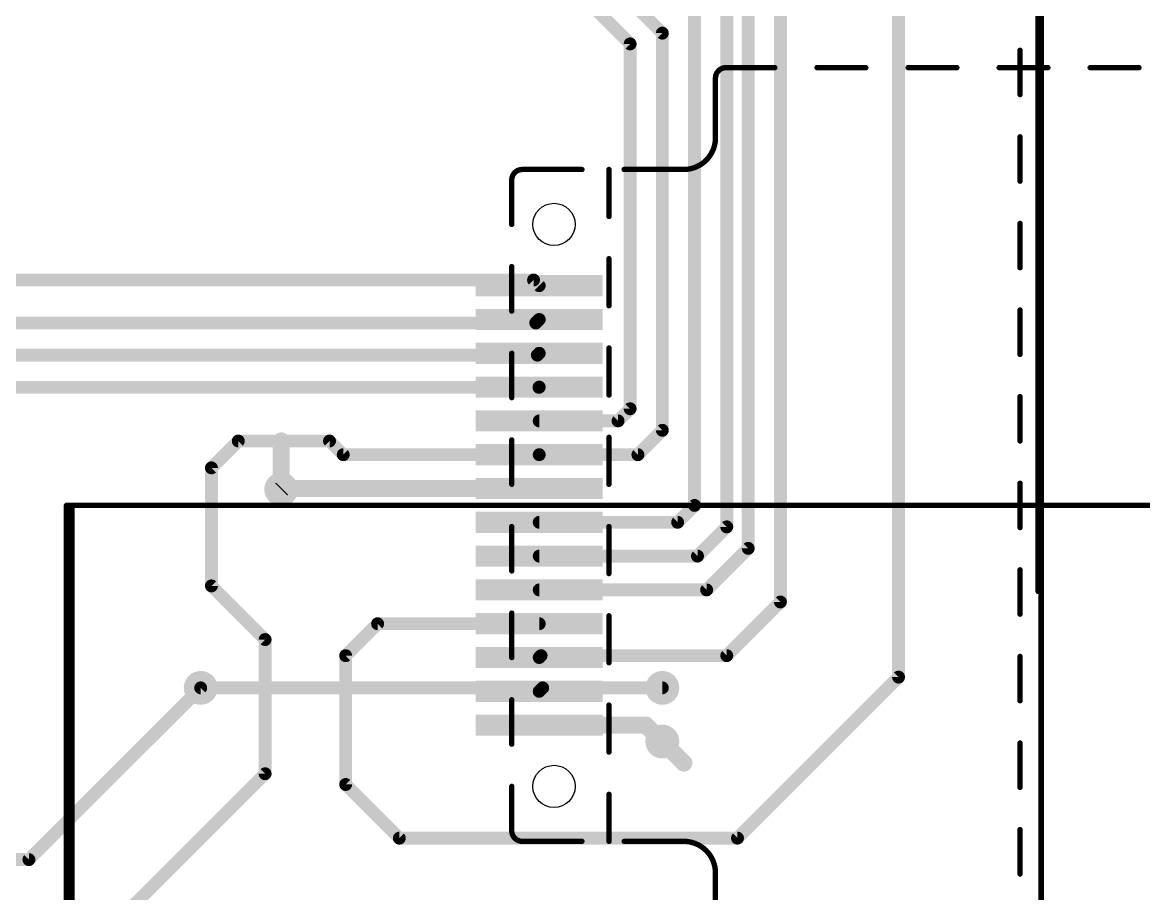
# Model space of a CAD drawing. Extents: x -30 to 87, y -20 to 77.
# Drawn here: x 32.23 to 58.76, y 17.99 to 38.61 of the extents above; entities that cross this region are included whole.
import ezdxf

# ---------------------------------------------------------------- set-up
doc = ezdxf.new("R2010")
doc.units = 0
for name, color, linetype in [('1', 12, 'CONTINUOUS'), ('16', 132, 'CONTINUOUS'), ('18', 110, 'CONTINUOUS'), ('20', 40, 'CONTINUOUS'), ('23', 53, 'CONTINUOUS'), ('47', 253, 'CONTINUOUS'), ('51', 253, 'CONTINUOUS')]:
    doc.layers.add(name, color=color, linetype=linetype)

# ---------------------------------------------------------------- blocks, each defined once
blk = doc.blocks.new('RECT')
blk.add_solid([(-0.5, -0.5), (0.5, -0.5), (-0.5, 0.5), (0.5, 0.5)])
blk = doc.blocks.new('ROUNDV')
at = {"const_width": 0.5}
blk.add_lwpolyline([(0, -0.25, 1), (0, 0.25, 1), (0, -0.25)], format="xyb", dxfattribs=at)

msp = doc.modelspace()

# ---------------------------------------------------------------- linework, layer by layer
at = {"layer": '1'}
for points, const_width in [([(52.959, 23.114), (52.959, 42.164)], 0.3048), ([(50.165, 24.892), (50.165, 41.91)], 0.3048), ([(47.371, 38.354), (44.45, 41.275)], 0.3048), ([(49.403, 26.162), (49.403, 41.148)], 0.3048), ([(46.609, 38.1), (44.323, 40.386)], 0.3048), ([(48.895, 26.67), (48.895, 39.37)], 0.3048), ([(48.133, 27.178), (48.133, 38.862)], 0.3048), ([(47.371, 28.956), (47.371, 38.354)], 0.3048), ([(46.609, 29.464), (46.609, 38.1)], 0.3048), ([(25.146, 32.512), (44.324, 32.512)], 0.3048), ([(44.324, 32.512), (44.458, 32.378)], 0.3048), ([(26.67, 31.496), (44.376, 31.496)], 0.3048), ([(44.376, 31.496), (44.458, 31.578)], 0.3048), ([(28.194, 30.734), (44.414, 30.734)], 0.3048), ([(44.414, 30.734), (44.458, 30.778)], 0.3048), ([(29.464, 29.972), (44.452, 29.972)], 0.3048), ([(44.452, 29.972), (44.458, 29.978)], 0.3048), ([(46.323, 29.178), (46.609, 29.464)], 0.3048), ([(44.458, 29.178), (46.323, 29.178)], 0.3048), ([(46.793, 28.378), (47.371, 28.956)], 0.3048), ([(37.338, 28.702), (36.703, 28.067)], 0.3048), ([(39.497, 28.702), (37.338, 28.702)], 0.3048), ([(39.821, 28.378), (39.497, 28.702)], 0.3048), ([(44.458, 28.378), (39.821, 28.378)], 0.3048), ([(44.458, 28.378), (46.793, 28.378)], 0.3048), ([(36.703, 28.067), (36.703, 25.273)], 0.3048), ([(38.373, 27.578), (38.354, 27.559)], 0.4064), ([(44.458, 27.578), (38.373, 27.578)], 0.4064), ([(47.733, 26.778), (48.133, 27.178)], 0.3048), ([(44.458, 26.778), (47.733, 26.778)], 0.3048), ([(48.203, 25.978), (48.895, 26.67)], 0.3048), ([(48.419, 25.178), (49.403, 26.162)], 0.3048), ([(44.458, 25.978), (48.203, 25.978)], 0.3048), ([(36.703, 25.273), (37.973, 24.003)], 0.3048), ([(44.458, 25.178), (48.419, 25.178)], 0.3048), ([(50.165, 24.892), (48.895, 23.622)], 0.3048), ([(40.634, 24.378), (39.878, 23.622)], 0.3048), ([(44.458, 24.378), (40.634, 24.378)], 0.3048), ([(37.973, 24.003), (37.973, 20.828)], 0.3048), ([(39.878, 23.622), (39.878, 20.574)], 0.3048), ([(44.502, 23.622), (44.458, 23.578)], 0.3048), ([(48.895, 23.622), (44.502, 23.622)], 0.3048), ([(49.149, 19.304), (52.959, 23.114)], 0.3048), ([(32.385, 18.796), (36.449, 22.86)], 0.3048), ([(44.458, 22.778), (44.54, 22.86)], 0.3048), ([(44.54, 22.86), (47.371, 22.86)], 0.3048), ([(44.458, 21.978), (46.983, 21.978)], 0.4064), ([(46.983, 21.978), (47.371, 21.59)], 0.4064), ([(37.973, 20.828), (32.639, 15.494)], 0.3048), ([(39.878, 20.574), (41.148, 19.304)], 0.3048), ([(41.148, 19.304), (49.149, 19.304)], 0.3048), ([(4.318, 18.796), (32.385, 18.796)], 0.3048)]:
    msp.add_lwpolyline(points, dxfattribs=dict(at, const_width=const_width))
for points, const_width in [([(47.4472, 38.354, 1), (47.2948, 38.354)], 0.1524), ([(47.3171, 38.3001, 1), (47.4249, 38.4079)], 0.1524), ([(46.6852, 38.1, 1), (46.5328, 38.1)], 0.1524), ([(46.5551, 38.0461, 1), (46.6629, 38.1539)], 0.1524), ([(44.3779, 32.5659, 1), (44.2701, 32.4581)], 0.1524), ([(44.324, 32.4358, 1), (44.324, 32.5882)], 0.1524), ([(44.4041, 32.3241, 1), (44.5119, 32.4319)], 0.1524), ([(44.3221, 31.5499, 1), (44.4299, 31.4421)], 0.1524), ([(44.376, 31.4198, 1), (44.376, 31.5722)], 0.1524), ([(44.5119, 31.5241, 1), (44.4041, 31.6319)], 0.1524), ([(44.3601, 30.7879, 1), (44.4679, 30.6801)], 0.1524), ([(44.5119, 30.7241, 1), (44.4041, 30.8319)], 0.1524), ([(44.414, 30.6578, 1), (44.414, 30.8102)], 0.1524), ([(44.3981, 30.0259, 1), (44.5059, 29.9181)], 0.1524), ([(44.5119, 29.9241, 1), (44.4041, 30.0319)], 0.1524), ([(44.452, 29.8958, 1), (44.452, 30.0482)], 0.1524), ([(46.5328, 29.464, 1), (46.6852, 29.464)], 0.1524), ([(46.6629, 29.4101, 1), (46.5551, 29.5179)], 0.1524), ([(44.458, 29.2542, 1), (44.458, 29.1018)], 0.1524), ([(46.2691, 29.2319, 1), (46.3769, 29.1241)], 0.1524), ([(46.323, 29.1018, 1), (46.323, 29.2542)], 0.1524), ([(47.2948, 28.956, 1), (47.4472, 28.956)], 0.1524), ([(47.4249, 28.9021, 1), (47.3171, 29.0099)], 0.1524), ([(37.338, 28.7782, 1), (37.338, 28.6258)], 0.1524), ([(37.3919, 28.6481, 1), (37.2841, 28.7559)], 0.1524), ([(39.5509, 28.7559, 1), (39.4431, 28.6481)], 0.1524), ([(39.497, 28.6258, 1), (39.497, 28.7782)], 0.1524), ([(39.821, 28.4542, 1), (39.821, 28.3018)], 0.1524), ([(39.7671, 28.3241, 1), (39.8749, 28.4319)], 0.1524), ([(44.458, 28.4542, 1), (44.458, 28.3018)], 0.1524), ([(44.458, 28.3018, 1), (44.458, 28.4542)], 0.1524), ([(46.7391, 28.4319, 1), (46.8469, 28.3241)], 0.1524), ([(46.793, 28.3018, 1), (46.793, 28.4542)], 0.1524), ([(36.7792, 28.067, 1), (36.6268, 28.067)], 0.1524), ([(36.6491, 28.1209, 1), (36.7569, 28.0131)], 0.1524), ([(38.2822, 27.6308, 1), (38.4258, 27.4872)], 0.2032), ([(38.373, 27.6796, 1), (38.373, 27.4764)], 0.2032), ([(38.4448, 27.5062, 1), (38.3012, 27.6498)], 0.2032), ([(44.458, 27.4764, 1), (44.458, 27.6796)], 0.2032), ([(48.1869, 27.1241, 1), (48.0791, 27.2319)], 0.1524), ([(48.0568, 27.178, 1), (48.2092, 27.178)], 0.1524), ([(44.458, 26.8542, 1), (44.458, 26.7018)], 0.1524), ([(47.6791, 26.8319, 1), (47.7869, 26.7241)], 0.1524), ([(47.733, 26.7018, 1), (47.733, 26.8542)], 0.1524), ([(48.9489, 26.6161, 1), (48.8411, 26.7239)], 0.1524), ([(48.8188, 26.67, 1), (48.9712, 26.67)], 0.1524), ([(49.4569, 26.1081, 1), (49.3491, 26.2159)], 0.1524), ([(44.458, 26.0542, 1), (44.458, 25.9018)], 0.1524), ([(48.1491, 26.0319, 1), (48.2569, 25.9241)], 0.1524), ([(48.203, 25.9018, 1), (48.203, 26.0542)], 0.1524), ([(49.3268, 26.162, 1), (49.4792, 26.162)], 0.1524), ([(36.7569, 25.3269, 1), (36.6491, 25.2191)], 0.1524), ([(36.6268, 25.273, 1), (36.7792, 25.273)], 0.1524), ([(44.458, 25.2542, 1), (44.458, 25.1018)], 0.1524), ([(48.3651, 25.2319, 1), (48.4729, 25.1241)], 0.1524), ([(48.419, 25.1018, 1), (48.419, 25.2542)], 0.1524), ([(50.0888, 24.892, 1), (50.2412, 24.892)], 0.1524), ([(50.2189, 24.8381, 1), (50.1111, 24.9459)], 0.1524), ([(40.634, 24.4542, 1), (40.634, 24.3018)], 0.1524), ([(40.6879, 24.3241, 1), (40.5801, 24.4319)], 0.1524), ([(44.458, 24.3018, 1), (44.458, 24.4542)], 0.1524), ([(38.0492, 24.003, 1), (37.8968, 24.003)], 0.1524), ([(37.9191, 23.9491, 1), (38.0269, 24.0569)], 0.1524), ([(39.9542, 23.622, 1), (39.8018, 23.622)], 0.1524), ([(39.8241, 23.6759, 1), (39.9319, 23.5681)], 0.1524), ([(44.4041, 23.6319, 1), (44.5119, 23.5241)], 0.1524), ([(44.502, 23.6982, 1), (44.502, 23.5458)], 0.1524), ([(44.5559, 23.5681, 1), (44.4481, 23.6759)], 0.1524), ([(48.8411, 23.6759, 1), (48.9489, 23.5681)], 0.1524), ([(48.895, 23.5458, 1), (48.895, 23.6982)], 0.1524), ([(52.8828, 23.114, 1), (53.0352, 23.114)], 0.1524), ([(53.0129, 23.0601, 1), (52.9051, 23.1679)], 0.1524), ([(36.5029, 22.8061, 1), (36.3951, 22.9139)], 0.1524), ([(44.4041, 22.8319, 1), (44.5119, 22.7241)], 0.1524), ([(44.54, 22.9362, 1), (44.54, 22.7838)], 0.1524), ([(44.5939, 22.8061, 1), (44.4861, 22.9139)], 0.1524), ([(47.371, 22.7838, 1), (47.371, 22.9362)], 0.1524), ([(44.458, 22.0796, 1), (44.458, 21.8764)], 0.2032), ([(47.0548, 22.0498, 1), (46.9112, 21.9062)], 0.2032), ([(46.983, 21.8764, 1), (46.983, 22.0796)], 0.2032), ([(47.2992, 21.5182, 1), (47.4428, 21.6618)], 0.2032), ([(38.0269, 20.7741, 1), (37.9191, 20.8819)], 0.1524), ([(37.8968, 20.828, 1), (38.0492, 20.828)], 0.1524), ([(39.9319, 20.6279, 1), (39.8241, 20.5201)], 0.1524), ([(39.8018, 20.574, 1), (39.9542, 20.574)], 0.1524), ([(41.148, 19.3802, 1), (41.148, 19.2278)], 0.1524), ([(41.0941, 19.2501, 1), (41.2019, 19.3579)], 0.1524), ([(49.0951, 19.3579, 1), (49.2029, 19.2501)], 0.1524), ([(49.149, 19.2278, 1), (49.149, 19.3802)], 0.1524), ([(32.3311, 18.8499, 1), (32.4389, 18.7421)], 0.1524), ([(32.385, 18.7198, 1), (32.385, 18.8722)], 0.1524)]:
    msp.add_lwpolyline(points, format="xyb", dxfattribs=dict(at, const_width=const_width))
at = {"layer": '16'}
for points, const_width in [([(38.354, 27.559), (38.354, 28.702)], 0.4064), ([(36.449, 22.86), (47.371, 22.86)], 0.3048), ([(47.371, 21.59), (47.879, 21.082)], 0.4064)]:
    msp.add_lwpolyline(points, dxfattribs=dict(at, const_width=const_width))
for points, const_width in [([(38.4556, 28.702, 1), (38.2524, 28.702)], 0.2032), ([(38.2524, 27.559, 1), (38.4556, 27.559)], 0.2032), ([(36.449, 22.9362, 1), (36.449, 22.7838)], 0.1524), ([(47.371, 22.7838, 1), (47.371, 22.9362)], 0.1524), ([(47.4428, 21.6618, 1), (47.2992, 21.5182)], 0.2032), ([(47.8072, 21.0102, 1), (47.9508, 21.1538)], 0.2032)]:
    msp.add_lwpolyline(points, format="xyb", dxfattribs=dict(at, const_width=const_width))
at = {"layer": '20'}
for centre in [(44.808, 33.828), (44.808, 20.528)]:
    msp.add_circle(centre, 0.5, dxfattribs=at)
at = {"layer": '23'}
msp.add_point((33.274, 27.178), dxfattribs=at)
at = {"layer": '47', "const_width": 0.13}
for points in [[(56.261, 25.146), (56.261, 59.481)], [(33.274, 27.178), (33.274, -13.126)], [(33.274, 27.178), (87.167, 27.178)], [(33.274, 27.178), (78.912, 27.178)], [(33.401, 27.178), (33.401, -7.538)]]:
    msp.add_lwpolyline(points, dxfattribs=at)
at = {"layer": '47', "const_width": 0.065}
for points in [[(33.3065, 27.178, 1), (33.2415, 27.178)], [(33.274, 27.2105, 1), (33.274, 27.1455)], [(33.274, 27.2105, 1), (33.274, 27.1455)], [(33.4335, 27.178, 1), (33.3685, 27.178)], [(56.2285, 25.146, 1), (56.2935, 25.146)]]:
    msp.add_lwpolyline(points, format="xyb", dxfattribs=at)
at = {"layer": '51', "const_width": 0.127}
for points in [[(56.334, 44.598), (56.334, 9.758)], [(55.834, 37.9498), (55.834, 36.9004)], [(50.0317, 37.538), (48.878, 37.538)], [(52.1854, 37.538), (51.0317, 37.538)], [(54.3391, 37.538), (53.1854, 37.538)], [(56.4929, 37.538), (55.3391, 37.538)], [(58.6466, 37.538), (57.4929, 37.538)], [(48.628, 37.288), (48.628, 35.878)], [(55.834, 35.9004), (55.834, 34.8509)], [(44.058, 35.128), (45.468, 35.128)], [(46.108, 35.128), (46.108, 34.0155)], [(46.468, 35.128), (47.878, 35.128)], [(43.808, 34.878), (43.808, 33.828)], [(55.834, 33.8509), (55.834, 32.8015)], [(46.108, 33.0155), (46.108, 31.903)], [(43.808, 32.828), (43.808, 31.778)], [(55.834, 31.8015), (55.834, 30.7521)], [(43.808, 30.778), (43.808, 29.728)], [(46.108, 30.903), (46.108, 29.7905)], [(55.834, 29.7521), (55.834, 28.7027)], [(43.808, 28.728), (43.808, 27.678)], [(46.108, 28.7905), (46.108, 27.678)], [(55.834, 27.7027), (55.834, 26.6533)], [(43.808, 26.678), (43.808, 25.628)], [(46.108, 26.678), (46.108, 25.5655)], [(55.834, 25.6533), (55.834, 24.6039)], [(43.808, 24.628), (43.808, 23.578)], [(46.108, 24.5655), (46.108, 23.453)], [(55.834, 23.6039), (55.834, 22.5545)], [(43.808, 22.578), (43.808, 21.528)], [(46.108, 22.453), (46.108, 21.3405)], [(55.834, 21.5545), (55.834, 20.5051)], [(43.808, 20.528), (43.808, 19.478)], [(46.108, 20.3405), (46.108, 19.228)], [(55.834, 19.5051), (55.834, 18.4556)], [(44.058, 19.228), (45.468, 19.228)], [(46.468, 19.228), (47.878, 19.228)], [(48.628, 18.488), (48.628, 18.478)], [(48.628, 18.478), (48.628, 17.068)]]:
    msp.add_lwpolyline(points, dxfattribs=at)
at = {"layer": '51'}
for points, const_width in [([(55.8658, 37.9498, 1), (55.8023, 37.9498)], 0.0635), ([(48.878, 37.538, 0.4142), (48.628, 37.288)], 0.127), ([(48.878, 37.5698, 1), (48.878, 37.5063)], 0.0635), ([(48.878, 37.5063, 1), (48.878, 37.5698)], 0.0635), ([(50.0317, 37.5063, 1), (50.0317, 37.5698)], 0.0635), ([(51.0317, 37.5698, 1), (51.0317, 37.5063)], 0.0635), ([(52.1854, 37.5063, 1), (52.1854, 37.5698)], 0.0635), ([(53.1854, 37.5698, 1), (53.1854, 37.5063)], 0.0635), ([(54.3391, 37.5063, 1), (54.3391, 37.5698)], 0.0635), ([(55.3391, 37.5698, 1), (55.3391, 37.5063)], 0.0635), ([(56.4929, 37.5063, 1), (56.4929, 37.5698)], 0.0635), ([(57.4929, 37.5698, 1), (57.4929, 37.5063)], 0.0635), ([(58.6466, 37.5063, 1), (58.6466, 37.5698)], 0.0635), ([(48.6598, 37.288, 1), (48.5962, 37.288)], 0.0635), ([(48.5962, 37.288, 1), (48.6598, 37.288)], 0.0635), ([(55.8023, 36.9004, 1), (55.8658, 36.9004)], 0.0635), ([(47.878, 35.128, 0.4142), (48.628, 35.878)], 0.127), ([(48.6598, 35.878, 1), (48.5962, 35.878)], 0.0635), ([(48.5962, 35.878, 1), (48.6598, 35.878)], 0.0635), ([(55.8658, 35.9004, 1), (55.8023, 35.9004)], 0.0635), ([(44.058, 35.128, 0.4142), (43.808, 34.878)], 0.127), ([(44.058, 35.1598, 1), (44.058, 35.0962)], 0.0635), ([(44.058, 35.0962, 1), (44.058, 35.1598)], 0.0635), ([(45.468, 35.0962, 1), (45.468, 35.1598)], 0.0635), ([(46.1398, 35.128, 1), (46.0763, 35.128)], 0.0635), ([(46.468, 35.1598, 1), (46.468, 35.0962)], 0.0635), ([(47.878, 35.1598, 1), (47.878, 35.0962)], 0.0635), ([(47.878, 35.0962, 1), (47.878, 35.1598)], 0.0635), ([(43.8398, 34.878, 1), (43.7762, 34.878)], 0.0635), ([(43.7762, 34.878, 1), (43.8398, 34.878)], 0.0635), ([(55.8023, 34.8509, 1), (55.8658, 34.8509)], 0.0635), ([(46.0763, 34.0155, 1), (46.1398, 34.0155)], 0.0635), ([(43.7762, 33.828, 1), (43.8398, 33.828)], 0.0635), ([(55.8658, 33.8509, 1), (55.8023, 33.8509)], 0.0635), ([(46.1398, 33.0155, 1), (46.0763, 33.0155)], 0.0635), ([(43.8398, 32.828, 1), (43.7762, 32.828)], 0.0635), ([(55.8023, 32.8015, 1), (55.8658, 32.8015)], 0.0635), ([(46.0763, 31.903, 1), (46.1398, 31.903)], 0.0635), ([(55.8658, 31.8015, 1), (55.8023, 31.8015)], 0.0635), ([(43.7762, 31.778, 1), (43.8398, 31.778)], 0.0635), ([(43.8398, 30.778, 1), (43.7762, 30.778)], 0.0635), ([(46.1398, 30.903, 1), (46.0763, 30.903)], 0.0635), ([(55.8023, 30.7521, 1), (55.8658, 30.7521)], 0.0635), ([(43.7762, 29.728, 1), (43.8398, 29.728)], 0.0635), ([(46.0763, 29.7905, 1), (46.1398, 29.7905)], 0.0635), ([(55.8658, 29.7521, 1), (55.8023, 29.7521)], 0.0635), ([(43.8398, 28.728, 1), (43.7762, 28.728)], 0.0635), ([(46.1398, 28.7905, 1), (46.0763, 28.7905)], 0.0635), ([(55.8023, 28.7027, 1), (55.8658, 28.7027)], 0.0635), ([(43.7762, 27.678, 1), (43.8398, 27.678)], 0.0635), ([(46.0763, 27.678, 1), (46.1398, 27.678)], 0.0635), ([(55.8658, 27.7027, 1), (55.8023, 27.7027)], 0.0635), ([(43.8398, 26.678, 1), (43.7762, 26.678)], 0.0635), ([(46.1398, 26.678, 1), (46.0763, 26.678)], 0.0635), ([(55.8023, 26.6533, 1), (55.8658, 26.6533)], 0.0635), ([(43.7762, 25.628, 1), (43.8398, 25.628)], 0.0635), ([(46.0763, 25.5655, 1), (46.1398, 25.5655)], 0.0635), ([(55.8658, 25.6533, 1), (55.8023, 25.6533)], 0.0635), ([(43.8398, 24.628, 1), (43.7762, 24.628)], 0.0635), ([(46.1398, 24.5655, 1), (46.0763, 24.5655)], 0.0635), ([(55.8023, 24.6039, 1), (55.8658, 24.6039)], 0.0635), ([(43.7762, 23.578, 1), (43.8398, 23.578)], 0.0635), ([(55.8658, 23.6039, 1), (55.8023, 23.6039)], 0.0635), ([(46.0763, 23.453, 1), (46.1398, 23.453)], 0.0635), ([(43.8398, 22.578, 1), (43.7762, 22.578)], 0.0635), ([(55.8023, 22.5545, 1), (55.8658, 22.5545)], 0.0635), ([(46.1398, 22.453, 1), (46.0763, 22.453)], 0.0635), ([(43.7762, 21.528, 1), (43.8398, 21.528)], 0.0635), ([(55.8658, 21.5545, 1), (55.8023, 21.5545)], 0.0635), ([(46.0763, 21.3405, 1), (46.1398, 21.3405)], 0.0635), ([(43.8398, 20.528, 1), (43.7762, 20.528)], 0.0635), ([(55.8023, 20.5051, 1), (55.8658, 20.5051)], 0.0635), ([(46.1398, 20.3405, 1), (46.0763, 20.3405)], 0.0635), ([(43.808, 19.478, 0.4142), (44.058, 19.228)], 0.127), ([(43.8398, 19.478, 1), (43.7762, 19.478)], 0.0635), ([(43.7762, 19.478, 1), (43.8398, 19.478)], 0.0635), ([(55.8658, 19.5051, 1), (55.8023, 19.5051)], 0.0635), ([(44.058, 19.2598, 1), (44.058, 19.1963)], 0.0635), ([(44.058, 19.1963, 1), (44.058, 19.2598)], 0.0635), ([(45.468, 19.1963, 1), (45.468, 19.2598)], 0.0635), ([(46.0763, 19.228, 1), (46.1398, 19.228)], 0.0635), ([(46.468, 19.2598, 1), (46.468, 19.1963)], 0.0635), ([(48.628, 18.478, 0.4142), (47.878, 19.228)], 0.127), ([(47.878, 19.2598, 1), (47.878, 19.1963)], 0.0635), ([(47.878, 19.1963, 1), (47.878, 19.2598)], 0.0635), ([(48.6598, 18.488, 1), (48.5962, 18.488)], 0.0635), ([(48.6598, 18.478, 1), (48.5962, 18.478)], 0.0635), ([(48.5962, 18.478, 1), (48.6598, 18.478)], 0.0635), ([(48.5962, 18.478, 1), (48.6598, 18.478)], 0.0635), ([(55.8023, 18.4556, 1), (55.8658, 18.4556)], 0.0635)]:
    msp.add_lwpolyline(points, format="xyb", dxfattribs=dict(at, const_width=const_width))

# ---------------------------------------------------------------- block references
at = {"layer": '1', "xscale": 0.5, "yscale": 3, "rotation": 90}
for p in [(44.458, 32.378), (44.458, 31.578), (44.458, 30.778), (44.458, 29.978), (44.458, 29.178), (44.458, 28.378), (44.458, 27.578), (44.458, 26.778), (44.458, 25.978), (44.458, 25.178), (44.458, 24.378), (44.458, 23.578), (44.458, 22.778), (44.458, 21.978)]:
    msp.add_blockref('RECT', p, dxfattribs=at)
at = {"layer": '18', "xscale": 0.8001, "yscale": 0.8001}
for p in [(38.354, 27.559), (38.354, 27.559), (36.449, 22.86), (36.449, 22.86), (47.371, 22.86), (47.371, 22.86), (47.371, 21.59), (47.371, 21.59)]:
    msp.add_blockref('ROUNDV', p, dxfattribs=at)

doc.saveas('drawing.dxf')
